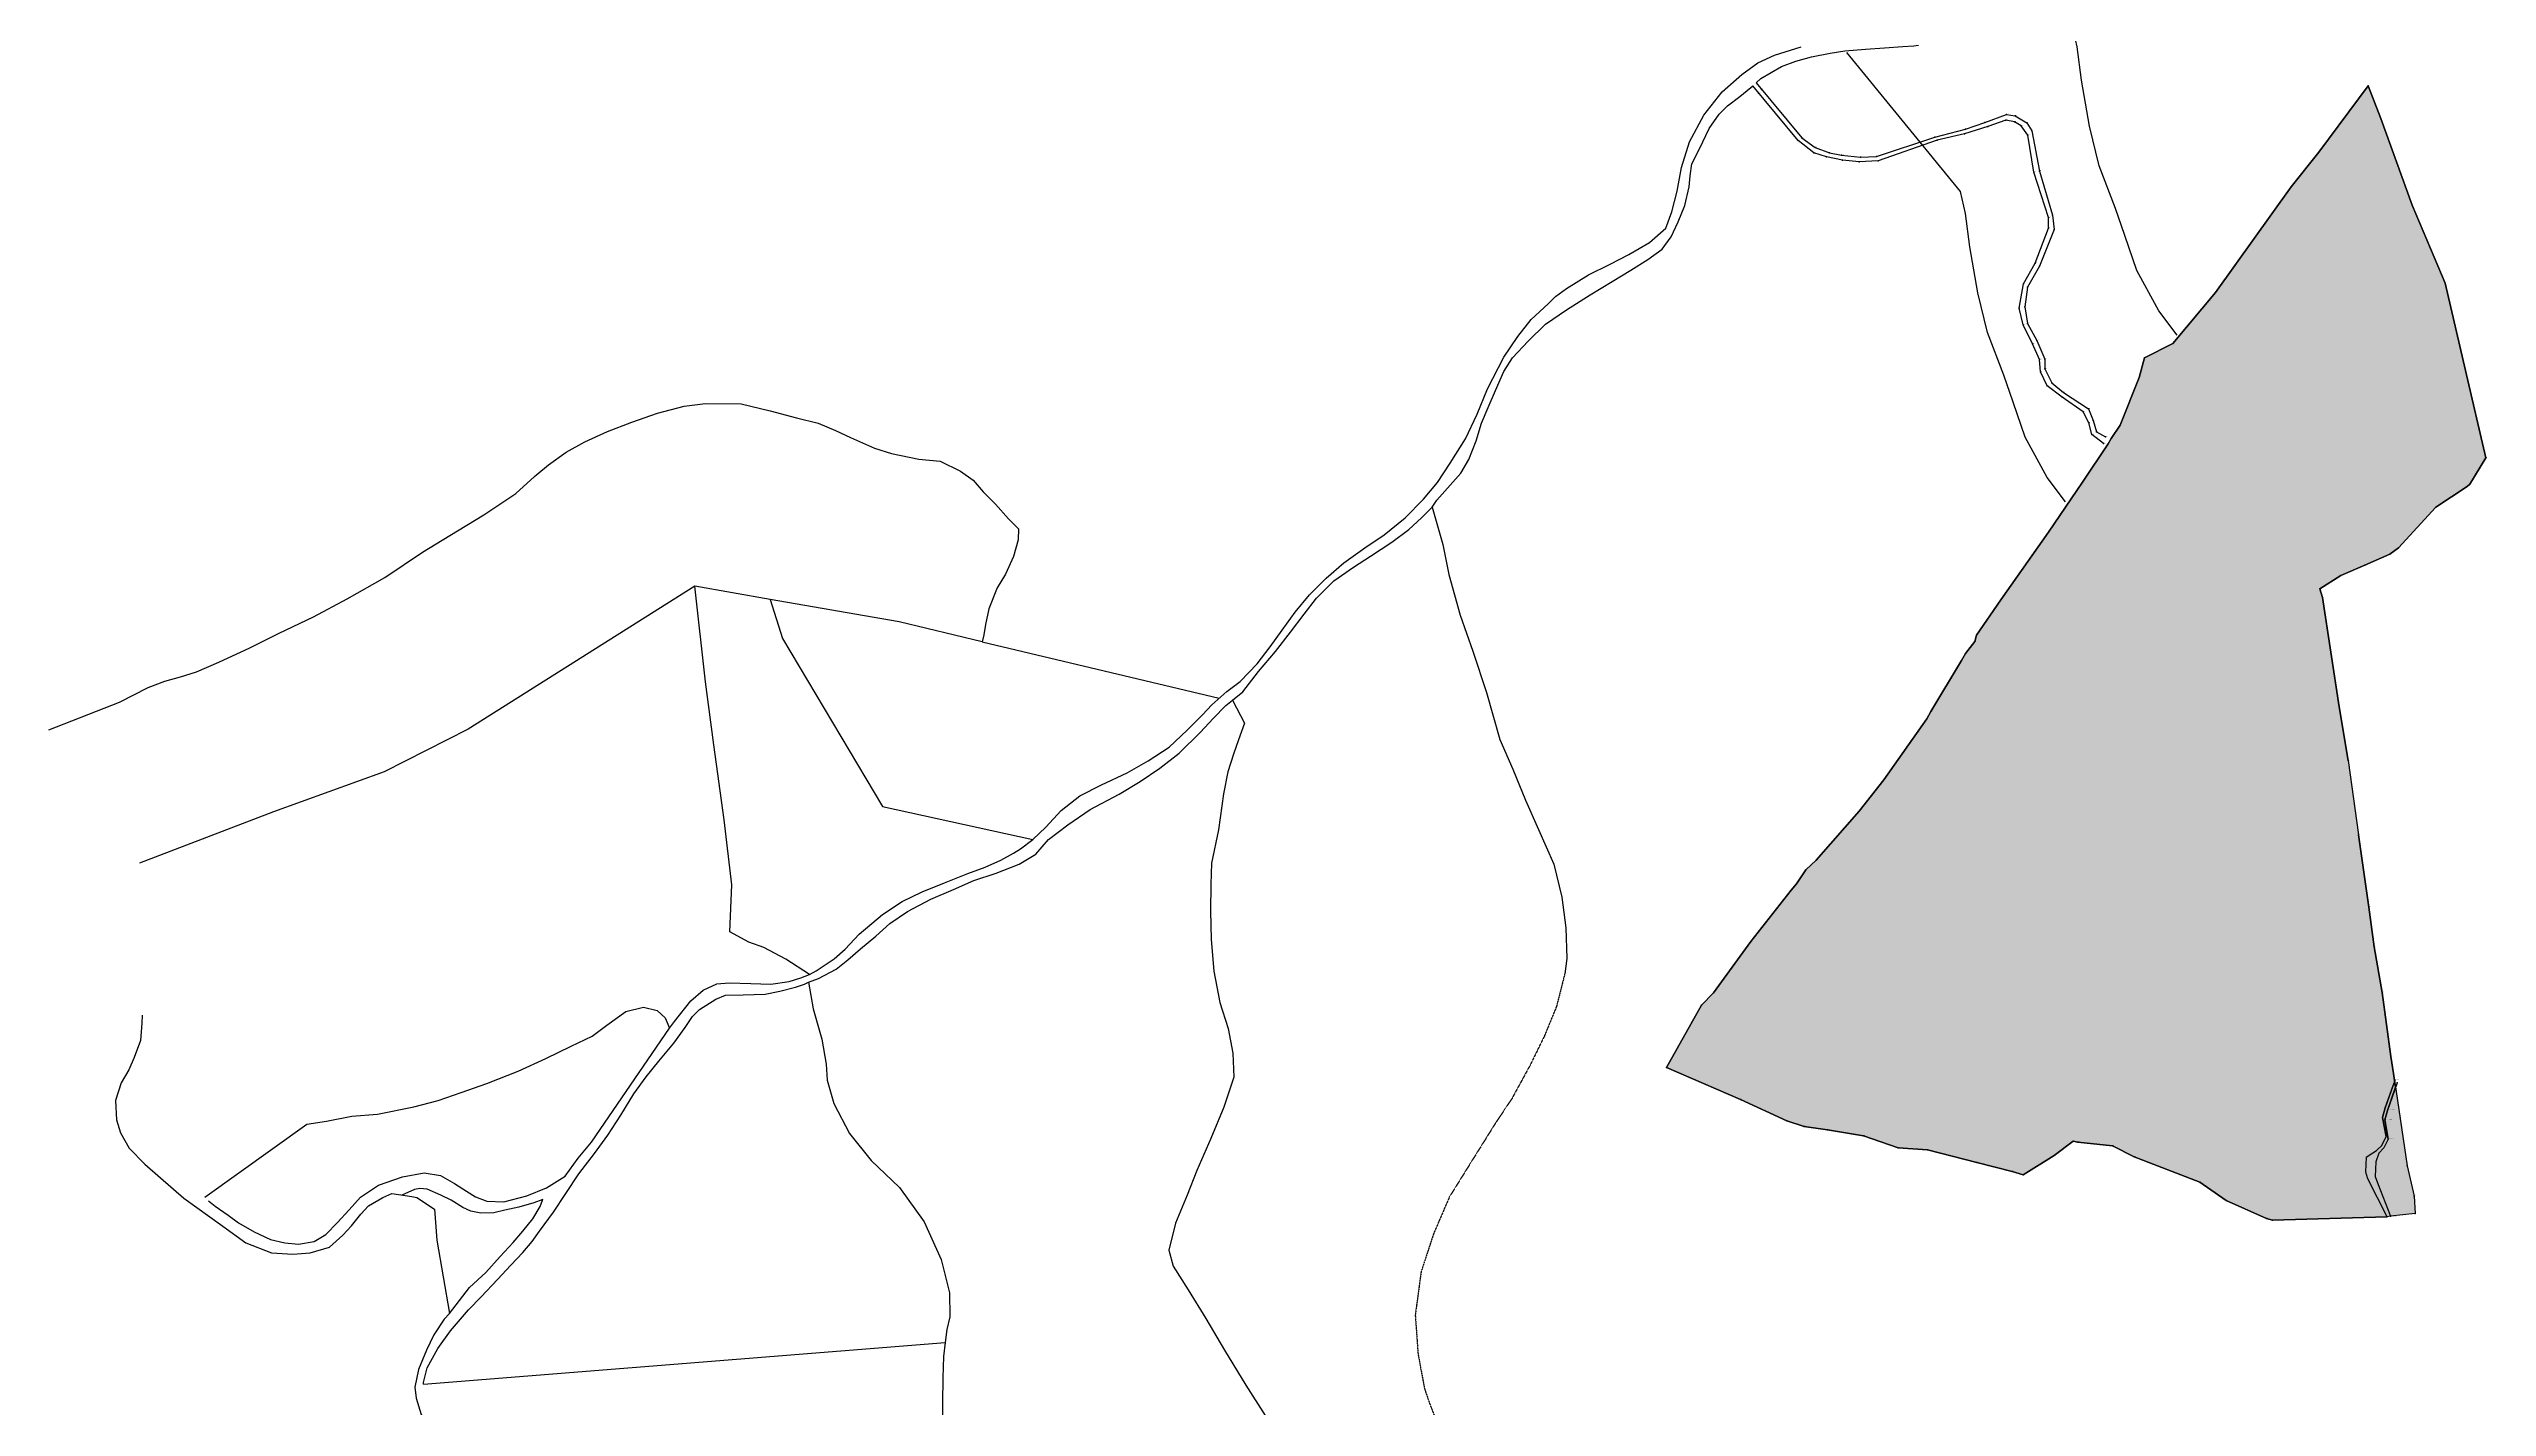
# Model space of a CAD drawing. Header units: millimetres. Extents: x -6666 to 12802, y -941 to 4807.
# Drawn here: x 7808 to 10041, y 974 to 2218 of the extents above; entities that cross this region are included whole.
import ezdxf

# ---------------------------------------------------------------- set-up
doc = ezdxf.new("R2010")
doc.units = ezdxf.units.MM
doc.linetypes.add('HIDDEN', pattern=[0.375, 0.25, -0.125])
for name, color, linetype in [('2', 1, 'Continuous'), ('3', 7, 'Continuous'), ('CVL_CUADCON_TIT', 1, 'Continuous')]:
    doc.layers.add(name, color=color, linetype=linetype)
doc.styles.get("Standard").update_dxf_attribs({"font": 'arial.ttf'})

msp = doc.modelspace()

# ---------------------------------------------------------------- hatches: boundary and pattern name
h = msp.add_hatch(color=256)
h.dxf.hatch_style = 1
h.paths.add_polyline_path([(9913.197, 1566.5385), (9905.0441, 1615.7748), (9889.7335, 1715.7738), (9887.3464, 1723.6856), (9906.5202, 1735.8315), (9928.4858, 1745.34), (9951.3658, 1755.5578), (9959.2484, 1761.3557), (9993.5266, 1798.4176), (10022.2264, 1817.4783), (10024.4812, 1819.584), (10039.2264, 1843.5696), (10001.9436, 2003.4781), (9971.8251, 2074.8292), (9943.2708, 2154.3154), (9931.6602, 2184.3717), (9886.2577, 2123.473), (9860.9613, 2091.6795), (9791.7228, 1994.8868), (9752.7109, 1948.3452), (9726.7635, 1935.0711), (9721.9575, 1917.2716), (9704.4548, 1873.5263), (9696.2843, 1861.2972), (9693.4237, 1856.5987), (9670.1476, 1821.4677), (9639.0464, 1775.5204), (9595.2187, 1713.4748), (9572.9233, 1681.3066), (9571.5549, 1675.3907), (9563.0449, 1664.6332), (9559.2694, 1658.0583), (9531.3862, 1611.4162), (9527.5155, 1604.8008), (9488.3129, 1548.8087), (9465.6151, 1520.0289), (9426.2037, 1475.1667), (9416.8112, 1466.4243), (9408.149, 1453.6643), (9403.3407, 1447.6932), (9366.3802, 1400.7084), (9332.2291, 1353.6503), (9321.298, 1342.3677), (9289.3007, 1285.29), (9356.9153, 1256.2456), (9399.343, 1236.569), (9415.2856, 1231.2979), (9436.542, 1228.4118), (9469.5489, 1222.7725), (9501.3748, 1212.0049), (9528.086, 1210.076), (9573.2026, 1198.3906), (9605.6341, 1190.3203), (9615.7324, 1187.1645), (9644.2425, 1204.7591), (9661.4294, 1217.9982), (9665.9198, 1217.0618), (9697.4209, 1213.5874), (9717.392, 1203.7306), (9777.3498, 1180.4888), (9801.5501, 1163.5714), (9838.6457, 1147.2921), (9844.041, 1145.5882), (9948.7855, 1148.7621), (9948.9006, 1148.7871), (9930.9206, 1183.9365), (9929.0058, 1189.9623), (9929.5874, 1203.4201), (9935.946, 1207.3374), (9939.3061, 1209.4074), (9943.9361, 1214.0874), (9947.9661, 1222.1574), (9944.7375, 1239.6514), (9947.2032, 1248.4781), (9954.7555, 1269.8184), (9955.8992, 1273.0502), (9954.8586, 1280.0704), (9952.3303, 1295.4207), (9944.4096, 1354.0457), (9937.1378, 1395.7765), (9932.2762, 1432.1565), (9922.7484, 1498.3348)])
h.paths.add_polyline_path([(9956.7162, 1267.5387), (9949.1639, 1246.1984), (9946.6982, 1237.3717), (9949.9268, 1219.8777), (9945.8968, 1211.8077), (9941.2668, 1207.1277), (9938.6856, 1198.9572), (9938.1138, 1185.7268), (9940.0286, 1179.701), (9940.4933, 1178.5246), (9945.1261, 1178.665), (9947.3655, 1179.15), (9970.6045, 1181.3598), (9967.3881, 1195.5465)], flags=17)
h.paths.add_polyline_path([(9973.7369, 1167.5437), (9970.6045, 1181.3598), (9947.3655, 1179.15), (9945.1261, 1178.665), (9940.4933, 1178.5246), (9951.9762, 1149.4531), (9974.653, 1151.6094)], flags=17)
h.paths.add_polyline_path([(9938.6856, 1198.9572), (9941.2668, 1207.1277), (9945.8968, 1211.8077), (9949.9268, 1219.8777), (9946.6982, 1237.3717), (9949.1639, 1246.1984), (9956.7162, 1267.5387), (9955.8992, 1273.0502), (9947.2032, 1248.4781), (9944.7375, 1239.6514), (9947.9661, 1222.1574), (9943.9361, 1214.0874), (9939.3061, 1209.4074), (9935.946, 1207.3374), (9929.5874, 1203.4201), (9929.0058, 1189.9623), (9930.9206, 1183.9365), (9933.7928, 1178.3216), (9940.4933, 1178.5246), (9940.0286, 1179.701), (9938.1138, 1185.7268)], flags=17)
h.paths.add_polyline_path([(9940.4933, 1178.5246), (9933.7928, 1178.3216), (9948.9006, 1148.7871), (9951.9762, 1149.4531)], flags=17)
h.paths.add_polyline_path([(9704.2946, 1873.4773), (9705.7805, 1873.4773), (9705.7805, 1874.4386), (9704.2946, 1874.4386)], flags=25)
h.paths.add_polyline_path([(9696.1241, 1861.2482), (9697.61, 1861.2482), (9697.61, 1862.2094), (9696.1241, 1862.2094)], flags=25)
h.paths.add_polyline_path([(9693.2635, 1856.5497), (9694.7493, 1856.5497), (9694.7493, 1857.511), (9693.2635, 1857.511)], flags=25)
h.paths.add_polyline_path([(9669.9874, 1821.4187), (9671.4732, 1821.4187), (9671.4732, 1822.38), (9669.9874, 1822.38)], flags=25)
h.paths.add_polyline_path([(9638.8884, 1775.4735), (9640.3699, 1775.4735), (9640.3699, 1776.422), (9638.8884, 1776.422)], flags=25)
h.paths.add_polyline_path([(9595.0585, 1713.4258), (9596.5443, 1713.4258), (9596.5443, 1714.387), (9595.0585, 1714.387)], flags=25)
h.paths.add_polyline_path([(9572.7652, 1681.2597), (9574.2468, 1681.2597), (9574.2468, 1682.2082), (9572.7652, 1682.2082)], flags=25)
h.paths.add_polyline_path([(9571.3952, 1675.3422), (9572.8801, 1675.3422), (9572.8801, 1676.3004), (9571.3952, 1676.3004)], flags=25)
h.paths.add_polyline_path([(9562.8847, 1664.5842), (9564.3705, 1664.5842), (9564.3705, 1665.5455), (9562.8847, 1665.5455)], flags=25)
h.paths.add_polyline_path([(9559.1092, 1658.0092), (9560.5951, 1658.0092), (9560.5951, 1658.9705), (9559.1092, 1658.9705)], flags=25)
h.paths.add_polyline_path([(9531.226, 1611.3672), (9532.7118, 1611.3672), (9532.7118, 1612.3284), (9531.226, 1612.3284)], flags=25)
h.paths.add_polyline_path([(9527.3553, 1604.7518), (9528.8411, 1604.7518), (9528.8411, 1605.7131), (9527.3553, 1605.7131)], flags=25)
h.paths.add_polyline_path([(9488.1527, 1548.7597), (9489.6385, 1548.7597), (9489.6385, 1549.721), (9488.1527, 1549.721)], flags=25)
h.paths.add_polyline_path([(9465.4549, 1519.9799), (9466.9407, 1519.9799), (9466.9407, 1520.9412), (9465.4549, 1520.9412)], flags=25)
h.paths.add_polyline_path([(9426.0435, 1475.1177), (9427.5293, 1475.1177), (9427.5293, 1476.079), (9426.0435, 1476.079)], flags=25)
h.paths.add_polyline_path([(9416.651, 1466.3752), (9418.1368, 1466.3752), (9418.1368, 1467.3365), (9416.651, 1467.3365)], flags=25)
h.paths.add_polyline_path([(9407.9887, 1453.6153), (9409.4746, 1453.6153), (9409.4746, 1454.5766), (9407.9887, 1454.5766)], flags=25)
h.paths.add_polyline_path([(9403.1805, 1447.6442), (9404.6664, 1447.6442), (9404.6664, 1448.6055), (9403.1805, 1448.6055)], flags=25)
h.paths.add_polyline_path([(9366.2199, 1400.6593), (9367.7058, 1400.6593), (9367.7058, 1401.6206), (9366.2199, 1401.6206)], flags=25)
h.paths.add_polyline_path([(9332.0689, 1353.6012), (9333.5547, 1353.6012), (9333.5547, 1354.5625), (9332.0689, 1354.5625)], flags=25)
h.paths.add_polyline_path([(9321.1378, 1342.3186), (9322.6237, 1342.3186), (9322.6237, 1343.2799), (9321.1378, 1343.2799)], flags=25)
h.paths.add_polyline_path([(9289.1404, 1285.241), (9290.6263, 1285.241), (9290.6263, 1286.2023), (9289.1404, 1286.2023)], flags=9)
h.paths.add_polyline_path([(9356.7551, 1256.1965), (9358.2409, 1256.1965), (9358.2409, 1257.1578), (9356.7551, 1257.1578)], flags=25)
h.paths.add_polyline_path([(9399.1828, 1236.5199), (9400.6687, 1236.5199), (9400.6687, 1237.4812), (9399.1828, 1237.4812)], flags=25)
h.paths.add_polyline_path([(9415.1275, 1231.251), (9416.6091, 1231.251), (9416.6091, 1232.1995), (9415.1275, 1232.1995)], flags=25)
h.paths.add_polyline_path([(9436.3817, 1228.3628), (9437.8676, 1228.3628), (9437.8676, 1229.3241), (9436.3817, 1229.3241)], flags=25)
h.paths.add_polyline_path([(9469.3909, 1222.7257), (9470.8723, 1222.7257), (9470.8723, 1223.6737), (9469.3909, 1223.6737)], flags=25)
h.paths.add_polyline_path([(9501.2151, 1211.9563), (9502.6999, 1211.9563), (9502.6999, 1212.9146), (9501.2151, 1212.9146)], flags=25)
h.paths.add_polyline_path([(9527.9258, 1210.0269), (9529.4116, 1210.0269), (9529.4116, 1210.9882), (9527.9258, 1210.9882)], flags=25)
h.paths.add_polyline_path([(9573.0424, 1198.3416), (9574.5282, 1198.3416), (9574.5282, 1199.3028), (9573.0424, 1199.3028)], flags=25)
h.paths.add_polyline_path([(9605.4739, 1190.2713), (9606.9598, 1190.2713), (9606.9598, 1191.2326), (9605.4739, 1191.2326)], flags=25)
h.paths.add_polyline_path([(9615.5721, 1187.1155), (9617.2906, 1187.1155), (9617.2906, 1188.0768), (9615.5721, 1188.0768)], flags=25)
h.paths.add_polyline_path([(9644.0823, 1204.7101), (9645.8008, 1204.7101), (9645.8008, 1205.6714), (9644.0823, 1205.6714)], flags=24)
h.paths.add_polyline_path([(9661.2697, 1217.9497), (9662.9871, 1217.9497), (9662.9871, 1218.9079), (9661.2697, 1218.9079)], flags=24)
h.paths.add_polyline_path([(9665.7596, 1217.0128), (9667.478, 1217.0128), (9667.478, 1217.9741), (9665.7596, 1217.9741)], flags=25)
h.paths.add_polyline_path([(9697.2612, 1213.5389), (9698.9786, 1213.5389), (9698.9786, 1214.4971), (9697.2612, 1214.4971)], flags=25)
h.paths.add_polyline_path([(9717.2323, 1203.6821), (9718.9498, 1203.6821), (9718.9498, 1204.6403), (9717.2323, 1204.6403)], flags=25)
h.paths.add_polyline_path([(9777.1895, 1180.4398), (9778.908, 1180.4398), (9778.908, 1181.4011), (9777.1895, 1181.4011)], flags=25)
h.paths.add_polyline_path([(9801.3899, 1163.5223), (9803.1084, 1163.5223), (9803.1084, 1164.4836), (9801.3899, 1164.4836)], flags=25)
h.paths.add_polyline_path([(9838.4855, 1147.2431), (9840.2039, 1147.2431), (9840.2039, 1148.2044), (9838.4855, 1148.2044)], flags=25)
h.paths.add_polyline_path([(9843.8808, 1145.5392), (9845.5992, 1145.5392), (9845.5992, 1146.5005), (9843.8808, 1146.5005)], flags=9)
h.paths.add_polyline_path([(9948.6233, 1148.7029), (9957.8018, 1148.7029), (9957.8018, 1149.6764), (9948.6233, 1149.6764)], flags=25)
h.paths.add_polyline_path([(9954.6984, 1280.0213), (9958.5526, 1280.0213), (9958.5526, 1280.9826), (9954.6984, 1280.9826)], flags=24)
h.paths.add_polyline_path([(9952.1701, 1295.3716), (9953.6559, 1295.3716), (9953.6559, 1296.3329), (9952.1701, 1296.3329)], flags=24)
h.paths.add_polyline_path([(9944.2494, 1353.9967), (9945.7352, 1353.9967), (9945.7352, 1354.958), (9944.2494, 1354.958)], flags=24)
h.paths.add_polyline_path([(9936.9776, 1395.7275), (9938.4634, 1395.7275), (9938.4634, 1396.6888), (9936.9776, 1396.6888)], flags=24)
h.paths.add_polyline_path([(9932.116, 1432.1075), (9933.6018, 1432.1075), (9933.6018, 1433.0687), (9932.116, 1433.0687)], flags=24)
h.paths.add_polyline_path([(9922.5882, 1498.2858), (9924.0741, 1498.2858), (9924.0741, 1499.2471), (9922.5882, 1499.2471)], flags=24)
h.paths.add_polyline_path([(9913.0367, 1566.4894), (9914.5226, 1566.4894), (9914.5226, 1567.4507), (9913.0367, 1567.4507)], flags=24)
h.paths.add_polyline_path([(9904.8839, 1615.7258), (9906.3697, 1615.7258), (9906.3697, 1616.6871), (9904.8839, 1616.6871)], flags=24)
h.paths.add_polyline_path([(9887.1862, 1723.6366), (9888.672, 1723.6366), (9888.672, 1724.5979), (9887.1862, 1724.5979)], flags=24)
h.paths.add_polyline_path([(9906.36, 1735.7825), (9907.8459, 1735.7825), (9907.8459, 1736.7438), (9906.36, 1736.7438)], flags=24)
h.paths.add_polyline_path([(9928.3256, 1745.291), (9929.8114, 1745.291), (9929.8114, 1746.2522), (9928.3256, 1746.2522)], flags=24)
h.paths.add_polyline_path([(9951.2056, 1755.5088), (9952.6915, 1755.5088), (9952.6915, 1756.4701), (9951.2056, 1756.4701)], flags=24)
h.paths.add_polyline_path([(9959.0881, 1761.3067), (9960.574, 1761.3067), (9960.574, 1762.268), (9959.0881, 1762.268)], flags=24)
h.paths.add_polyline_path([(9993.3664, 1798.3686), (9994.8522, 1798.3686), (9994.8522, 1799.3298), (9993.3664, 1799.3298)], flags=24)
h.paths.add_polyline_path([(10022.0662, 1817.4293), (10023.5521, 1817.4293), (10023.5521, 1818.3906), (10022.0662, 1818.3906)], flags=24)
h.paths.add_polyline_path([(10024.321, 1819.535), (10025.8068, 1819.535), (10025.8068, 1820.4963), (10024.321, 1820.4963)], flags=24)
h.paths.add_polyline_path([(10039.0662, 1843.5206), (10040.5521, 1843.5206), (10040.5521, 1844.4819), (10039.0662, 1844.4819)], flags=9)
h.paths.add_polyline_path([(9886.0975, 2123.4239), (9887.1948, 2123.4239), (9887.1948, 2124.3852), (9886.0975, 2124.3852)], flags=25)
h.paths.add_polyline_path([(9860.8033, 2091.6327), (9861.8963, 2091.6327), (9861.8963, 2092.5806), (9860.8033, 2092.5806)], flags=25)
h.paths.add_polyline_path([(9791.5631, 1994.8383), (9792.6594, 1994.8383), (9792.6594, 1995.7965), (9791.5631, 1995.7965)], flags=25)
h.paths.add_polyline_path([(9752.5507, 1948.2962), (9753.6481, 1948.2962), (9753.6481, 1949.2575), (9752.5507, 1949.2575)], flags=25)
h.paths.add_polyline_path([(9726.6032, 1935.022), (9727.7006, 1935.022), (9727.7006, 1935.9833), (9726.6032, 1935.9833)], flags=25)
h.paths.add_polyline_path([(9721.7973, 1917.2226), (9722.8947, 1917.2226), (9722.8947, 1918.1838), (9721.7973, 1918.1838)], flags=25)
h.paths.add_polyline_path([(9967.2279, 1195.4974), (9968.7137, 1195.4974), (9968.7137, 1196.4587), (9967.2279, 1196.4587)], flags=24)
h.paths.add_polyline_path([(9949.7646, 1219.8185), (9956.4963, 1219.8185), (9956.4963, 1220.792), (9949.7646, 1220.792)], flags=24)
h.paths.add_polyline_path([(9946.536, 1237.3125), (9953.2677, 1237.3125), (9953.2677, 1238.286), (9946.536, 1238.286)], flags=24)
h.paths.add_polyline_path([(9949.0016, 1246.1392), (9955.7334, 1246.1392), (9955.7334, 1247.1127), (9949.0016, 1247.1127)], flags=24)
h.paths.add_polyline_path([(9951.816, 1149.404), (9953.5345, 1149.404), (9953.5345, 1150.3653), (9951.816, 1150.3653)], flags=25)
h.paths.add_polyline_path([(9974.4928, 1151.5604), (9976.2113, 1151.5604), (9976.2113, 1152.5217), (9974.4928, 1152.5217)], flags=25)
h.paths.add_polyline_path([(9973.5766, 1167.4946), (9975.0625, 1167.4946), (9975.0625, 1168.4559), (9973.5766, 1168.4559)], flags=25)

# ---------------------------------------------------------------- linework, layer by layer
at = {"layer": '2', "color": 1, "linetype": 'Continuous'}
for p, q in [((8468.761, 1713.9813), (8399.997, 1726.2013)), ((8662.841, 1675.1253), (8879.95, 1623.6333)), ((8151.344, 995.5783), (8629.006, 1033.6333))]:
    msp.add_line(p, q, dxfattribs=at)
for points in [[(9756.6841, 1955.993), (9739.8211, 1978.242), (9719.7631, 2015.263), (9708.8131, 2047.128), (9700.3531, 2071.856), (9685.3921, 2111.126), (9676.5061, 2147.299), (9669.1861, 2189.307), (9665.0871, 2219.849), (9660.6601, 2240.224), (9643.1731, 2281.547)], [(8886.853, 1629.6833), (8899.114, 1638.7433), (8914.476, 1655.1533), (8926.528, 1670.5713), (8937.562, 1685.7423), (8949.367, 1702.1793), (8962.441, 1718.3523), (8977.794, 1733.4903), (8993.901, 1747.6063), (9013.054, 1761.1903), (9030.926, 1773.2583), (9050.091, 1788.6213), (9066.983, 1805.7823), (9079.797, 1821.1943), (9091.357, 1838.9043), (9105.237, 1861.1733), (9116.068, 1883.4653), (9125.383, 1906.7863), (9140.328, 1935.9123), (9153.166, 1954.6293), (9165.474, 1970.2993), (9180.821, 1984.6753), (9187.73, 1991.4873), (9197.691, 1998.7853), (9217.851, 2011.0893), (9237.74, 2021.1083), (9254.826, 2029.8773), (9273.706, 2040.9203), (9288.534, 2053.7743), (9294.233, 2068.9863), (9298.942, 2087.7663), (9302.91, 2109.6023), (9310.446, 2132.9363), (9323.326, 2157.5013), (9340.247, 2178.7293), (9358.146, 2194.6113), (9372.958, 2205.1773), (9388.254, 2212.4343), (9412.443, 2219.8773)], [(9654.5493, 1803.3678), (9637.6863, 1825.6168), (9617.6283, 1862.6378), (9606.6783, 1894.5028), (9598.2183, 1919.2308), (9583.2573, 1958.5008), (9574.3713, 1994.6738), (9567.0513, 2036.6818), (9562.9523, 2067.2238), (9558.5253, 2087.5988), (9454.3017, 2214.7659)], [(9079.172, 1804.9263), (9100.946, 1829.6783), (9108.403, 1842.0793), (9115.131, 1859.0633), (9120.075, 1875.2983), (9126.022, 1889.7463), (9132.739, 1905.2043), (9140.487, 1922.6893), (9148.454, 1935.3413), (9162.537, 1950.4893), (9178.4, 1965.8783), (9197.804, 1979.2063), (9219.498, 1992.7703), (9239.657, 2005.0753), (9256.5, 2015.3713), (9272.322, 2025.1673), (9285.348, 2034.7293), (9293.56, 2046.1083), (9300.011, 2059.7893), (9305.962, 2074.7453), (9309.895, 2091.7503), (9310.984, 2101.9123), (9312.587, 2112.8333)], [(7808.476, 1594.6853), (7873.317, 1619.8713), (7885.813, 1626.3863), (7899.583, 1633.4003), (7914.615, 1639.1333), (7929.125, 1643.0913), (7943.639, 1647.5573), (7964.283, 1656.5533), (7992.579, 1669.8133), (8019.352, 1683.0843), (8050.71, 1698.1003), (8081.571, 1714.6463), (8116.01, 1734.2163), (8150.476, 1757.3453), (8175.738, 1772.6623), (8206.616, 1791.4953), (8235.974, 1811.1043), (8253.107, 1826.4833), (8255.155, 1828.5013), (8265.889, 1837.3183), (8282.232, 1848.8903), (8299.069, 1858.4233), (8319.969, 1867.6713), (8342.134, 1876.1473), (8365.823, 1884.6113), (8390.005, 1891.0373), (8409.585, 1893.4313), (8442.356, 1892.9263), (8468.734, 1886.6233), (8492.824, 1880.3373), (8512.606, 1875.3553), (8528.563, 1868.6233), (8542.49, 1862.1603), (8564.271, 1852.5863), (8579.987, 1847.6363), (8604.848, 1842.3613), (8624.399, 1840.6863), (8643.133, 1831.3903), (8654.76, 1823.1653), (8663.829, 1812.4173), (8674.927, 1801.1453), (8687.026, 1787.8313), (8695.602, 1779.1213), (8696.106, 1778.6083)], [(8892.132, 1621.7613), (8901.333, 1629.3193), (8915.949, 1648.0223), (8931.324, 1666.2123), (8945.172, 1684.1583), (8957.486, 1700.5913), (8969.024, 1715.2503), (8984.889, 1730.8933), (9002.764, 1743.4703), (9018.334, 1753.5223), (9037.99, 1766.3393), (9053.571, 1777.9163), (9065.082, 1788.7613), (9074.805, 1798.3493), (9079.172, 1804.9263)], [(9074.805, 1798.3493), (9084.468, 1764.2043), (9090.114, 1736.7013), (9100.517, 1699.5003), (9111.967, 1666.6143), (9124.399, 1628.8883), (9136.792, 1585.8243), (9148.536, 1558.5293), (9160.274, 1530.2173), (9172.022, 1503.4303), (9186.274, 1471.5393), (9193.425, 1441.4823), (9197.287, 1413.2293), (9198.102, 1385.2553), (9196.223, 1371.2853)], [(8696.106, 1778.6083), (8695.779, 1768.4413), (8691.604, 1753.2173), (8684.376, 1737.2543), (8676.663, 1724.6003), (8668.902, 1705.3353), (8666.005, 1691.1193), (8664.411, 1681.4693), (8662.841, 1675.1253)], [(8399.997, 1726.2013), (8192.244, 1595.0633), (8115.491, 1556.2383), (8014.108, 1519.3813), (7891.566, 1472.5153)], [(8504.906, 1370.4563), (8483.158, 1384.6063), (8463.163, 1395.1833), (8449.225, 1400.1203), (8431.764, 1409.6613), (8433.851, 1452.6153), (8426.658, 1512.1663), (8417.244, 1580.8883), (8409.53, 1638.6643), (8399.997, 1726.2013)], [(8468.761, 1713.9813), (8480.191, 1678.2983), (8571.562, 1524.2833), (8709.303, 1494.2463)], [(8662.841, 1675.1253), (8586.754, 1693.5033), (8468.761, 1713.9813)], [(8709.303, 1494.2463), (8721.072, 1505.5983), (8735.155, 1520.7463), (8752.273, 1534.0923), (8772.162, 1544.1103), (8795.615, 1555.1193), (8814.75, 1566.1603), (8834.149, 1578.7253), (8850.522, 1594.3643), (8864.595, 1608.2413), (8873.047, 1617.5843), (8886.853, 1629.6833)], [(8503.84, 1363.5993), (8513.01, 1366.8343), (8529.333, 1375.6093), (8539.81, 1383.9203), (8551.569, 1394.0003), (8565.626, 1405.5893), (8578.413, 1417.1873), (8594.499, 1428.2523), (8615.922, 1439.5303), (8636.566, 1448.5263), (8655.17, 1456.5203), (8675.797, 1463.2283), (8696.69, 1471.4593), (8712.001, 1480.7503), (8723.53, 1494.1383), (8741.157, 1507.4793), (8761.837, 1521.5603), (8788.361, 1535.5963), (8807.501, 1547.4003), (8825.626, 1559.4663), (8843.257, 1573.3163), (8862.704, 1592.4923), (8874.227, 1605.1173), (8885.998, 1616.7233), (8892.132, 1621.7613)], [(8892.132, 1621.7613), (8902.906, 1600.8303), (8897.459, 1585.3613), (8892.791, 1572.1763), (8887.595, 1556.1973), (8883.638, 1535.8863), (8879.337, 1503.1203), (8872.764, 1472.4053), (8872.115, 1452.8323), (8871.943, 1428.9333), (8872.517, 1402.7403), (8874.848, 1373.7363), (8880.485, 1344.9623), (8888.188, 1321.0033), (8892.346, 1298.5963), (8893.205, 1276.7243), (8884.114, 1249.0793), (8872.22, 1220.4383), (8859.306, 1191.0433), (8850.505, 1168.4813), (8839.904, 1142.8823), (8833.883, 1118.2643), (8837.842, 1103.4873), (8851.405, 1081.7723), (8867.478, 1055.7153), (8884.799, 1026.5973), (8904.132, 994.6673), (8921.97, 966.8173)], [(8504.906, 1370.4563), (8511.029, 1373.9693), (8527.369, 1385.0323), (8537.595, 1393.8533), (8550.396, 1407.4853), (8571.612, 1425.3753), (8589.738, 1437.4423), (8607.84, 1446.2033), (8628.478, 1454.4363), (8649.627, 1462.9193), (8665.676, 1468.8993), (8679.948, 1475.1473), (8691.682, 1481.6683), (8698.063, 1485.6873), (8709.303, 1494.2463)], [(8376.758, 1321.3443), (8381.377, 1327.6663), (8396.249, 1346.6223), (8407.497, 1356.1983), (8419.987, 1361.9503), (8431.427, 1362.8803), (8451.241, 1362.4753), (8469.275, 1361.8293), (8486.061, 1364.2433), (8496.754, 1367.4673), (8504.906, 1370.4563)], [(8404.066, 1338.4263), (8419.124, 1347.9733), (8428.044, 1351.7193), (8444.051, 1351.8513), (8464.126, 1352.4603), (8477.613, 1355.4093), (8491.867, 1359.1143), (8500.271, 1361.8463), (8503.84, 1363.5993)], [(8503.84, 1363.5993), (8508.238, 1339.1573), (8516.168, 1311.3823), (8520.068, 1288.4693), (8520.978, 1273.7153), (8527.177, 1252.5643), (8541.461, 1224.9953), (8561.353, 1200.1803), (8587.091, 1175.5753), (8609.73, 1144.1293), (8625.234, 1109.6863), (8632.89, 1079.1163), (8633.239, 1056.9933), (8630.616, 1045.5713), (8629.006, 1033.6333)], [(7951.355, 1166.5673), (8044.826, 1233.6143), (8062.629, 1236.2753), (8085.783, 1240.9303), (8109.424, 1242.7833), (8142.754, 1249.3943), (8164.901, 1255.3283), (8186.04, 1262.5403), (8209.473, 1270.7523), (8238.009, 1281.9763), (8263.5, 1293.7313), (8286.701, 1304.9963), (8305.823, 1314.2583), (8319.359, 1324.0713), (8336.726, 1336.6513), (8353.014, 1340.5953), (8365.443, 1337.7033), (8372.763, 1331.0373), (8376.758, 1321.3443)], [(7893.867, 1333.4183), (7893.814, 1326.0453), (7892.43, 1310.2923), (7886.728, 1294.5713), (7881.818, 1283.1673), (7874.873, 1271.2703), (7869.423, 1255.2933), (7870.565, 1237.4863), (7874.037, 1225.7643), (7882.066, 1211.7183), (7896.441, 1196.8623), (7910.832, 1184.2933), (7932.041, 1165.8253), (7967.679, 1140.1273), (7988.911, 1124.9643), (8012.474, 1115.8853), (8031.773, 1114.4673), (8047.789, 1115.8703), (8065.357, 1121.0753), (8077.63, 1131.9153), (8085.568, 1140.4993), (8094.028, 1151.1133), (8101.197, 1158.6873), (8114.21, 1166.4693), (8122.365, 1169.9673)], [(7954.635, 1163.3643), (7960.697, 1158.4873), (7972.579, 1150.2603), (7982.184, 1143.3223), (7996.606, 1135.0763), (8011.546, 1128.0973), (8024.48, 1124.9473), (8037.174, 1123.5793), (8051.419, 1126.0133), (8062.137, 1132.5423), (8072.885, 1143.3933), (8083.388, 1155.2633), (8093.886, 1166.6243), (8110.226, 1177.6873), (8132.131, 1185.4023), (8151.974, 1189.0653), (8166.947, 1186.6623), (8179.85, 1179.1903), (8190.725, 1172.2423), (8199.072, 1167.0933), (8209.461, 1163.2003), (8224.953, 1162.3193), (8246.081, 1168.0063), (8264.172, 1175.2423), (8281.272, 1186.0443), (8293.077, 1202.4813), (8305.124, 1217.1363), (8376.758, 1321.3443)], [(8151.344, 995.5783), (8151.355, 997.1043), (8154.754, 1010.5543), (8164.536, 1028.2773), (8176.34, 1044.4603), (8192.736, 1063.4043), (8204.257, 1075.5213), (8219.107, 1091.4263), (8231.395, 1104.2993), (8242.405, 1116.1653), (8250.862, 1126.2713), (8257.535, 1135.6283), (8270.618, 1153.0723), (8281.664, 1170.0233), (8293.735, 1187.9833), (8308.097, 1206.6893), (8320.158, 1223.3783), (8331.978, 1241.8493), (8344.06, 1261.3343), (8355.349, 1276.7583), (8366.886, 1291.1633), (8380.726, 1307.8383), (8390.99, 1321.9993), (8397.669, 1332.1183), (8404.066, 1338.4263)], [(8122.365, 1169.9673), (8140.893, 1167.2833), (8145.46, 1166.4853), (8161.643, 1155.6833), (8163.726, 1127.4443), (8175.183, 1060.2333)], [(8175.183, 1060.2333), (8193.647, 1083.9923), (8208.482, 1097.8633), (8221.799, 1112.5093), (8233.577, 1125.1323), (8242.29, 1135.4903), (8251.518, 1146.8613), (8258.206, 1158.2523), (8260.534, 1164.0823), (8260.792, 1164.5883), (8252.386, 1161.6013), (8238.892, 1157.6363), (8225.914, 1154.6843), (8215.733, 1152.2193), (8204.045, 1152.0543), (8194.912, 1153.9043), (8187.569, 1157.2653), (8176.946, 1163.9573), (8167.325, 1168.6073), (8154.915, 1174.0413), (8148.059, 1174.6023), (8143.227, 1173.8763), (8131.629, 1168.6253)], [(8175.183, 1060.2333), (8170.318, 1054.9303), (8161.069, 1040.7623), (8154.107, 1026.5773), (8146.866, 1008.8343), (8143.448, 992.8423), (8144.645, 982.6623), (8149.364, 967.6253), (8160.432, 952.2853), (8169.22, 937.7253), (8178.011, 923.6743), (8186.334, 915.2203), (8191.878, 908.8213)], [(8629.006, 1033.6333), (8627.388, 1020.6793), (8626.741, 1001.3603), (8626.159, 955.8523), (8623.043, 911.1263), (8624.55, 873.4843), (8629.044, 827.1753), (8630.999, 781.1393), (8632.077, 754.4343), (8638.067, 739.3873), (8650.626, 719.4593), (8667.198, 692.1273), (8677.201, 669.9303), (8683.581, 638.6073), (8683.941, 618.0103), (8684.798, 595.8833), (8684.693, 581.3913)]]:
    msp.add_lwpolyline(points, dxfattribs=at)
at = {"layer": '3', "color": 1, "linetype": 'HIDDEN'}
msp.add_lwpolyline([(9196.223, 1371.2853), (9188.64, 1341.3403), (9177.52, 1314.2193), (9164.369, 1287.3683), (9147.634, 1256.7313), (9132.738, 1234.4693), (9110.12, 1198.2833), (9090.585, 1166.9043), (9076.115, 1133.1983), (9064.686, 1098.4513), (9059.319, 1058.8283), (9061.858, 1023.2123), (9067.728, 991.6403), (9072.705, 977.1093), (9083.433, 949.8213)], dxfattribs=at)
at = {"layer": 'CVL_CUADCON_TIT', "color": 0}
for p, q in [((9931.6602, 2184.3717), (9886.2577, 2123.473)), ((9943.2708, 2154.3154), (9931.6602, 2184.3717)), ((9971.8251, 2074.8292), (9943.2708, 2154.3154)), ((9886.2577, 2123.473), (9860.9613, 2091.6795)), ((9860.9613, 2091.6795), (9791.7228, 1994.8868)), ((10001.9436, 2003.4781), (9971.8251, 2074.8292)), ((9791.7228, 1994.8868), (9752.7109, 1948.3452)), ((10039.2264, 1843.5696), (10001.9436, 2003.4781)), ((9752.7109, 1948.3452), (9726.7635, 1935.0711)), ((9726.7635, 1935.0711), (9721.9575, 1917.2716)), ((9721.9575, 1917.2716), (9704.4548, 1873.5263)), ((9693.4237, 1856.5987), (9670.1476, 1821.4677)), ((9696.2843, 1861.2972), (9693.4237, 1856.5987)), ((9704.4548, 1873.5263), (9696.2843, 1861.2972)), ((10024.4812, 1819.584), (10039.2264, 1843.5696)), ((9670.1476, 1821.4677), (9639.0464, 1775.5204)), ((9993.5266, 1798.4176), (10022.2264, 1817.4783)), ((10022.2264, 1817.4783), (10024.4812, 1819.584)), ((9959.2484, 1761.3557), (9993.5266, 1798.4176)), ((9639.0464, 1775.5204), (9595.2187, 1713.4748)), ((9906.5202, 1735.8315), (9928.4858, 1745.34)), ((9928.4858, 1745.34), (9951.3658, 1755.5578)), ((9951.3658, 1755.5578), (9959.2484, 1761.3557)), ((9887.3464, 1723.6856), (9906.5202, 1735.8315)), ((9889.7335, 1715.7738), (9887.3464, 1723.6856)), ((9595.2187, 1713.4748), (9572.9233, 1681.3066)), ((9905.0441, 1615.7748), (9889.7335, 1715.7738)), ((9571.5549, 1675.3907), (9563.0449, 1664.6332)), ((9572.9233, 1681.3066), (9571.5549, 1675.3907)), ((9559.2694, 1658.0583), (9531.3862, 1611.4162)), ((9563.0449, 1664.6332), (9559.2694, 1658.0583)), ((9531.3862, 1611.4162), (9527.5155, 1604.8008)), ((9913.197, 1566.5385), (9905.0441, 1615.7748)), ((9527.5155, 1604.8008), (9488.3129, 1548.8087)), ((9488.3129, 1548.8087), (9465.6151, 1520.0289)), ((9465.6151, 1520.0289), (9426.2037, 1475.1667)), ((9932.2762, 1432.1565), (9922.7484, 1498.3348)), ((9426.2037, 1475.1667), (9416.8112, 1466.4243)), ((9408.149, 1453.6643), (9403.3407, 1447.6932)), ((9416.8112, 1466.4243), (9408.149, 1453.6643)), ((9403.3407, 1447.6932), (9366.3802, 1400.7084)), ((9937.1378, 1395.7765), (9932.2762, 1432.1565)), ((9366.3802, 1400.7084), (9332.2291, 1353.6503)), ((9944.4096, 1354.0457), (9937.1378, 1395.7765)), ((9321.298, 1342.3677), (9289.3007, 1285.29)), ((9332.2291, 1353.6503), (9321.298, 1342.3677)), ((9952.3303, 1295.4207), (9944.4096, 1354.0457)), ((9954.8586, 1280.0704), (9952.3303, 1295.4207)), ((9289.3007, 1285.29), (9356.9153, 1256.2456)), ((9956.7162, 1267.5387), (9954.8586, 1280.0704)), ((9356.9153, 1256.2456), (9399.343, 1236.569)), ((9947.2032, 1248.4781, 152.4893), (9954.7555, 1269.8184, 152.4893)), ((9949.1639, 1246.1984), (9956.7162, 1267.5387)), ((9399.343, 1236.569), (9415.2856, 1231.2979)), ((9415.2856, 1231.2979), (9436.542, 1228.4118)), ((9436.542, 1228.4118), (9469.5489, 1222.7725)), ((9944.7375, 1239.6514, 152.4893), (9947.2032, 1248.4781, 152.4893)), ((9947.9661, 1222.1574, 152.4893), (9944.7375, 1239.6514, 152.4893)), ((9946.6982, 1237.3717), (9949.1639, 1246.1984)), ((9949.9268, 1219.8777), (9946.6982, 1237.3717)), ((9469.5489, 1222.7725), (9501.3748, 1212.0049)), ((9501.3748, 1212.0049), (9528.086, 1210.076)), ((9528.086, 1210.076), (9573.2026, 1198.3906)), ((9644.2425, 1204.7591), (9661.4294, 1217.9982)), ((9661.4294, 1217.9982), (9665.9198, 1217.0618)), ((9665.9198, 1217.0618), (9697.4209, 1213.5874)), ((9697.4209, 1213.5874), (9717.392, 1203.7306)), ((9573.2026, 1198.3906), (9605.6341, 1190.3203)), ((9605.6341, 1190.3203), (9615.7324, 1187.1645)), ((9615.7324, 1187.1645), (9644.2425, 1204.7591)), ((9717.392, 1203.7306), (9777.3498, 1180.4888)), ((9777.3498, 1180.4888), (9801.5501, 1163.5714)), ((9801.5501, 1163.5714), (9838.6457, 1147.2921)), ((9838.6457, 1147.2921), (9844.041, 1145.5882)), ((9844.041, 1145.5882), (9948.7855, 1148.7621))]:
    msp.add_line(p, q, dxfattribs=at)
at = {"layer": 'CVL_CUADCON_TIT', "color": 1}
for points in [[(9371.3098, 2186.9962), (9375.65, 2190.9183), (9394.53, 2201.9613), (9407.775, 2206.6913), (9422.033, 2210.9053), (9439.079, 2214.0803), (9452.56, 2216.2663), (9471.372, 2217.9023), (9488.911, 2219.0403), (9505.687, 2220.1833), (9515.601, 2220.8703), (9519.925, 2221.6003)], [(9312.587, 2112.8333), (9319.546, 2126.5103), (9328.319, 2145.2583), (9337.56, 2158.4093), (9344.982, 2165.9803), (9356.477, 2174.5373)], [(9356.477, 2174.5373), (9366.443, 2182.5983), (9368.1912, 2184.1781)]]:
    msp.add_lwpolyline(points, dxfattribs=at)
for points, elevation in [([(9631.6055, 1922.2396), (9630.8237, 1933.6031), (9624.3661, 1947.915), (9615.7269, 1965.3165), (9612.1597, 1980.8074), (9616.1589, 2002.8201), (9626.6708, 2021.765), (9638.9981, 2053.8565), (9639.0961, 2063.6119), (9625.5444, 2105.1519), (9619.9844, 2139.0679), (9613.8424, 2147.6098), (9607.7612, 2151.2639), (9599.989, 2152.8458), (9583.3246, 2147.0962), (9562.0028, 2140.431), (9537.1762, 2134.5145), (9483.0842, 2115.6372), (9465.5175, 2114.7131), (9450.4381, 2116.2983), (9435.7723, 2119.1993), (9424.0399, 2122.904), (9409.9338, 2134.1646), (9368.2452, 2184.2269)], 204.3488), ([(9371.3098, 2186.9962), (9413.1753, 2136.537), (9425.4233, 2127.7114), (9438.5189, 2122.7499), (9449.5544, 2120.7809), (9466.9452, 2118.8296), (9481.5647, 2119.5355), (9534.787, 2137.1944), (9562.8909, 2144.5754), (9580.6895, 2150.5851), (9600.6145, 2158.0738), (9608.4762, 2156.782), (9619.0251, 2150.4595), (9623.6966, 2142.9172), (9630.6197, 2106.0442), (9642.6996, 2065.8958), (9644.2604, 2052.5542), (9630.6223, 2019.2172), (9619.8038, 2000.0116), (9617.3944, 1981.7387), (9619.8755, 1966.777), (9628.2869, 1951.1999), (9635.5338, 1934.0364), (9635.6982, 1925.0656), (9642.0171, 1912.4017), (9652.6244, 1903.5136), (9675.5115, 1888.5479), (9679.8931, 1877.8625), (9682.7428, 1867.4741), (9691.2693, 1862.9193)], 223.0911), ([(9689.3771, 1856.777), (9678.4899, 1864.9127), (9675.8236, 1875.6231), (9670.7785, 1885.7957), (9651.57, 1899.2565), (9637.6731, 1909.4875), (9631.6055, 1922.2396)], 204.3488)]:
    msp.add_lwpolyline(points, dxfattribs=dict(at, elevation=elevation))
at = {"layer": 'CVL_CUADCON_TIT', "color": 0}
for points in [[(9721.9575, 1917.2716), (9726.7635, 1935.0711), (9752.7109, 1948.3452), (9791.7228, 1994.8868), (9860.9613, 2091.6795), (9886.2577, 2123.473), (9931.6602, 2184.3717), (9943.2708, 2154.3154), (9971.8251, 2074.8292), (10001.9436, 2003.4781), (10039.2264, 1843.5696), (10024.4812, 1819.584), (10022.2264, 1817.4783), (9993.5266, 1798.4176), (9959.2484, 1761.3557), (9951.3658, 1755.5578), (9928.4858, 1745.34), (9906.5202, 1735.8315), (9887.3464, 1723.6856), (9889.7335, 1715.7738), (9905.0441, 1615.7748), (9913.197, 1566.5385), (9922.7484, 1498.3348), (9932.2762, 1432.1565), (9937.1378, 1395.7765), (9944.4096, 1354.0457), (9952.3303, 1295.4207)], [(9967.3881, 1195.5465), (9973.7369, 1167.5437), (9974.653, 1151.6094), (9951.9762, 1149.4531), (9948.7855, 1148.7621), (9844.041, 1145.5882), (9838.6457, 1147.2921), (9801.5501, 1163.5714), (9777.3498, 1180.4888), (9717.392, 1203.7306), (9697.4209, 1213.5874), (9665.9198, 1217.0618), (9661.4294, 1217.9982), (9644.2425, 1204.7591), (9615.7324, 1187.1645), (9605.6341, 1190.3203), (9573.2026, 1198.3906), (9528.086, 1210.076), (9501.3748, 1212.0049), (9469.5489, 1222.7725), (9436.542, 1228.4118), (9415.2856, 1231.2979), (9399.343, 1236.569), (9356.9153, 1256.2456), (9289.3007, 1285.29), (9321.298, 1342.3677), (9332.2291, 1353.6503), (9366.3802, 1400.7084), (9403.3407, 1447.6932), (9408.149, 1453.6643), (9416.8112, 1466.4243), (9426.2037, 1475.1667), (9465.6151, 1520.0289), (9488.3129, 1548.8087), (9527.5155, 1604.8008), (9531.3862, 1611.4162), (9559.2694, 1658.0583), (9563.0449, 1664.6332), (9571.5549, 1675.3907), (9572.9233, 1681.3066), (9595.2187, 1713.4748), (9639.0464, 1775.5204), (9670.1476, 1821.4677), (9693.4237, 1856.5987), (9696.2843, 1861.2972), (9704.4548, 1873.5263), (9721.9575, 1917.2716)], [(9952.3303, 1295.4207), (9954.8586, 1280.0704), (9967.3881, 1195.5465)], [(9929.5874, 1203.4201), (9935.946, 1207.3374), (9939.3061, 1209.4074), (9943.9361, 1214.0874), (9947.9661, 1222.1574)], [(9949.9268, 1219.8777), (9945.8968, 1211.8077), (9941.2668, 1207.1277), (9938.6856, 1198.9572), (9938.1138, 1185.7268), (9940.0286, 1179.701), (9951.9762, 1149.4531)], [(9929.5874, 1203.4201), (9929.0058, 1189.9623), (9930.9206, 1183.9365), (9948.7855, 1149.0121)]]:
    msp.add_lwpolyline(points, dxfattribs=at)
at = {"layer": 'CVL_CUADCON_TIT', "color": 0, "elevation": -152.4893}
msp.add_lwpolyline([(9938.6954, 1199.1846), (9938.1138, 1185.7268), (9940.0286, 1179.701), (9951.9762, 1149.4531)], dxfattribs=at)
at = {"layer": 'CVL_CUADCON_TIT', "color": 0}
for points in [[(9886.2577, 2123.473, 0), (9931.6602, 2184.3717, 0)], [(9943.2708, 2154.3154, 0), (9931.6602, 2184.3717, 0)], [(9943.2708, 2154.3154, 0), (9971.8251, 2074.8292, 0), (10001.9436, 2003.4781, 0)], [(9886.2577, 2123.473, 0), (9860.9613, 2091.6795, 0)], [(9791.7228, 1994.8868, 0), (9860.9613, 2091.6795, 0)], [(9752.7109, 1948.3452, 0), (9791.7228, 1994.8868, 0)], [(10001.9436, 2003.4781, 0), (10039.2264, 1843.5696, 0)], [(9721.9575, 1917.2716, 0), (9726.7635, 1935.0711, 0), (9752.7109, 1948.3452, 0)], [(9321.298, 1342.3677, 0), (9332.2291, 1353.6503, 0), (9366.3802, 1400.7084, 0), (9403.3407, 1447.6932, 0), (9408.149, 1453.6643, 0), (9416.8112, 1466.4243, 0), (9426.2037, 1475.1667, 0), (9465.6151, 1520.0289, 0), (9488.3129, 1548.8087, 0), (9527.5155, 1604.8008, 0), (9531.3862, 1611.4162, 0), (9559.2694, 1658.0583, 0), (9563.0449, 1664.6332, 0), (9571.5549, 1675.3907, 0), (9572.9233, 1681.3066, 0), (9595.2187, 1713.4748, 0), (9639.0464, 1775.5204, 0), (9670.1476, 1821.4677, 0)], [(9993.5266, 1798.4176, 0), (10022.2264, 1817.4783, 0)], [(10022.2264, 1817.4783, 0), (10024.4812, 1819.584, 0)], [(9993.5266, 1798.4176, 0), (9959.2484, 1761.3557, 0), (9951.3658, 1755.5578, 0), (9928.4858, 1745.34, 0)], [(9906.5202, 1735.8315, 0), (9906.5202, 1735.8315, 0), (9887.3464, 1723.6856, 0), (9889.7335, 1715.7738, 0), (9905.0441, 1615.7748, 0), (9913.197, 1566.5385, 0), (9922.7484, 1498.3348, 0)], [(9932.2762, 1432.1565, 0), (9937.1378, 1395.7765, 0), (9944.4096, 1354.0457, 0)], [(9289.3007, 1285.29, 0), (9321.298, 1342.3677, 0)], [(9944.4096, 1354.0457, 0), (9952.3303, 1295.4207, 0), (9954.8586, 1280.0704, 0)], [(9356.9153, 1256.2456, 0), (9289.3007, 1285.29, 0)], [(9956.0695, 1273.5312, 152.4893), (9947.2032, 1248.4781, 152.4893), (9944.7375, 1239.6514, 152.4893), (9947.9661, 1222.1574, 152.4893)], [(9399.343, 1236.569, 0), (9356.9153, 1256.2456, 0)], [(9958.0302, 1271.2516, 0), (9949.1639, 1246.1984, 0), (9946.6982, 1237.3717, 0), (9949.9268, 1219.8777, 0)], [(9469.5489, 1222.7725, 0), (9436.542, 1228.4118, 0), (9415.2856, 1231.2979, 0), (9399.343, 1236.569, 0)], [(9501.3748, 1212.0049, 0), (9469.5489, 1222.7725, 0)], [(9528.086, 1210.076, 0), (9501.3748, 1212.0049, 0)], [(9573.2026, 1198.3906, 0), (9528.086, 1210.076, 0)], [(9661.4294, 1217.9982, 0), (9644.2425, 1204.7591, 0), (9615.7324, 1187.1645, 0), (9605.6341, 1190.3203, 0)], [(9697.4209, 1213.5874, 0), (9665.9198, 1217.0618, 0), (9661.4294, 1217.9982, 0)], [(9717.392, 1203.7306, 0), (9697.4209, 1213.5874, 0)], [(9605.6341, 1190.3203, 0), (9573.2026, 1198.3906, 0)], [(9777.3498, 1180.4888, 0), (9717.392, 1203.7306, 0)], [(9967.3881, 1195.5465, 0), (9973.7369, 1167.5437, 0), (9974.653, 1151.6094, 0), (9951.9762, 1149.4531, 0)], [(9801.5501, 1163.5714, 0), (9777.3498, 1180.4888, 0)], [(9838.6457, 1147.2921, 0), (9801.5501, 1163.5714, 0)], [(9948.7855, 1148.7621, 0), (9844.041, 1145.5882, 0), (9838.6457, 1147.2921, 0)], [(9951.9762, 1149.4531, 0), (9948.7855, 1148.7621, 0)]]:
    msp.add_polyline3d(points, dxfattribs=at)
at = {"layer": 'CVL_CUADCON_TIT', "color": 1}
for p in [(9373.6314, 2177.534, 222.704), (9376.2062, 2180.9941, 223.0911), (9562.8909, 2144.5754, 205.2002), (9580.6895, 2150.5851, 204.5994), (9583.3246, 2147.0962, 204.1108), (9599.989, 2152.8458, 205.7662), (9600.6145, 2158.0738, 206.3722), (9607.7612, 2151.2639, 205.9781), (9608.4762, 2156.782, 206.6193), (9613.8424, 2147.6098, 208.3833), (9619.0251, 2150.4595, 208.9926), (9623.6966, 2142.9172, 211.0628), (9409.9338, 2134.1646, 219.5297), (9413.1753, 2136.537, 220.1938), (9424.0399, 2122.904, 218.023), (9425.4233, 2127.7114, 218.3532), (9438.5189, 2122.7499, 217.5153), (9449.5544, 2120.7809, 215.7267), (9534.787, 2137.1944, 205.8067), (9537.1762, 2134.5145, 205.0314), (9562.0028, 2140.431, 204.8026), (9619.9844, 2139.0679, 211.2573), (9435.7723, 2119.1993, 217.59), (9450.4381, 2116.2983, 215.2316), (9465.5175, 2114.7131, 214.8282), (9466.9452, 2118.8296, 214.2435), (9481.5647, 2119.5355, 211.8943), (9483.0842, 2115.6372, 212.0168), (9625.5444, 2105.1519, 215.6241), (9630.6197, 2106.0442, 215.9771), (9638.9981, 2053.8565, 224.2957), (9639.0961, 2063.6119, 223.1307), (9642.6996, 2065.8958, 222.9275), (9644.2604, 2052.5542, 224.2497), (9626.6708, 2021.765, 220.067), (9630.6223, 2019.2172, 220.0421), (9616.1589, 2002.8201, 218.7028), (9619.8038, 2000.0116, 218.8882), (9612.1597, 1980.8074, 216.9597), (9615.7269, 1965.3165, 213.7034), (9617.3944, 1981.7387, 216.8383), (9619.8755, 1966.777, 214.0083), (9624.3661, 1947.915, 209.5897), (9628.2869, 1951.1999, 210.401), (9630.8237, 1933.6031, 208.0921), (9631.6055, 1922.2396, 208.1016), (9635.5338, 1934.0364, 208.2965), (9635.6982, 1925.0656, 208.3261), (9637.6731, 1909.4875, 208.1582), (9642.0171, 1912.4017, 208.5899), (9651.57, 1899.2565, 205.7079), (9652.6244, 1903.5136, 205.7535), (9670.7785, 1885.7957, 204.7639), (9675.5115, 1888.5479, 204.7669), (9675.8236, 1875.6231, 206.5249), (9679.8931, 1877.8625, 206.7815), (9678.4899, 1864.9127, 205.2012), (9682.7428, 1867.4741, 205.0602), (9689.3771, 1856.777, 204.3488), (9691.2693, 1862.9193, 204.6655), (9693.4237, 1856.5987, 203.7322)]:
    msp.add_point(p, dxfattribs=at)
at = {"layer": 'CVL_CUADCON_TIT', "color": 0}
for p in [(9931.6602, 2184.3717, 233.0653), (9943.2708, 2154.3154, 226.5606), (9886.2577, 2123.473, 203.0862), (9860.9613, 2091.6795, 202.7166), (9971.8251, 2074.8292, 189.9997), (9791.7228, 1994.8868, 199.9128), (10001.9436, 2003.4781, 175.6569), (9752.7109, 1948.3452, 230.7958), (9726.7635, 1935.0711, 232.1893), (9721.9575, 1917.2716, 230.1474), (9696.2843, 1861.2972, 203.7357), (9704.4548, 1873.5263, 207.5506), (10039.2264, 1843.5696, 182.8531), (9670.1476, 1821.4677, 190.6212), (10022.2264, 1817.4783, 183.2674), (10024.4812, 1819.584, 183.304), (9993.5266, 1798.4176, 184.6551), (9639.0464, 1775.5204, 181.0039), (9928.4858, 1745.34, 181.8017), (9951.3658, 1755.5578, 180.9176), (9959.2484, 1761.3557, 181.5041), (9887.3464, 1723.6856, 184.1642), (9906.5202, 1735.8315, 182.1903), (9595.2187, 1713.4748, 192.5375), (9889.7335, 1715.7738, 184.9456), (9571.5549, 1675.3907, 204.3527), (9572.9233, 1681.3066, 204.5579), (9559.2694, 1658.0583, 197.1815), (9563.0449, 1664.6332, 201.6705), (9531.3862, 1611.4162, 188.7547), (9905.0441, 1615.7748, 193.2144), (9527.5155, 1604.8008, 190.7486), (9913.197, 1566.5385, 178.78), (9488.3129, 1548.8087, 196.0717), (9465.6151, 1520.0289, 190.1054), (9922.7484, 1498.3348, 173.7965), (9426.2037, 1475.1667, 182.7155), (9408.149, 1453.6643, 187.7646), (9416.8112, 1466.4243, 185.9048), (9403.3407, 1447.6932, 188.9492), (9932.2762, 1432.1565, 183.0804), (9366.3802, 1400.7084, 201.0331), (9937.1378, 1395.7765, 179.2149), (9321.298, 1342.3677, 212.9196), (9332.2291, 1353.6503, 204.7859), (9944.4096, 1354.0457, 165.3764), (9952.3303, 1295.4207, 161.7552), (9289.3007, 1285.29, 207.9627), (9954.8586, 1280.0704, 155.456), (9956.0695, 1273.7812, 152.4893), (9356.9153, 1256.2456, 207.3652), (9958.0302, 1271.2516, 153.4543), (9399.343, 1236.569, 186.3346), (9415.2856, 1231.2979, 182.19), (9436.542, 1228.4118, 165.6654), (9946.6982, 1237.3717, 149.0173), (9949.1639, 1246.1984, 148.9103), (9469.5489, 1222.7725, 163.065), (9501.3748, 1212.0049, 166.0418), (9528.086, 1210.076, 166.9374), (9661.4294, 1217.9982, 154.1912), (9665.9198, 1217.0618, 154.129), (9697.4209, 1213.5874, 152.8018), (9949.9268, 1219.8777, 149.3017), (9573.2026, 1198.3906, 169.4398), (9605.6341, 1190.3203, 149.861), (9615.7324, 1187.1645, 148.1094), (9644.2425, 1204.7591, 146.9731), (9717.392, 1203.7306, 148.435), (9967.3881, 1195.5465, 158.0798), (9777.3498, 1180.4888, 150.5724), (9801.5501, 1163.5714, 152.9956), (9973.7369, 1167.5437, 158.0592), (9838.6457, 1147.2921, 153.6319), (9844.041, 1145.5882, 153.6869), (9948.7855, 1148.7621, 146.7631), (9951.9762, 1149.4531, 147.5553), (9974.653, 1151.6094, 155.2156)]:
    msp.add_point(p, dxfattribs=at)

# ---------------------------------------------------------------- texts
at = {"layer": 'CVL_CUADCON_TIT', "color": 1}
for s, p in [('cp69', (9373.6314, 2177.784)), ('cp70', (9376.2062, 2181.2441)), ('cp53', (9562.8909, 2144.8254)), ('cp52', (9580.6895, 2150.8351)), ('cp51', (9583.3246, 2147.3462)), ('cp50', (9599.989, 2153.0958)), ('cp49', (9600.6145, 2158.3238)), ('cp47', (9607.7612, 2151.5139)), ('cp48', (9608.4762, 2157.032)), ('cp46', (9613.8424, 2147.8598)), ('cp45', (9619.0251, 2150.7095)), ('cp44', (9623.6966, 2143.1672)), ('cp68', (9409.9338, 2134.4146)), ('cp67', (9413.1753, 2136.787)), ('cp65', (9424.0399, 2123.154)), ('cp66', (9425.4233, 2127.9614)), ('cp63', (9438.5189, 2122.9999)), ('cp62', (9449.5544, 2121.0309)), ('cp56', (9534.787, 2137.4444)), ('cp55', (9537.1762, 2134.7645)), ('cp54', (9562.0028, 2140.681)), ('cp43', (9619.9844, 2139.3179)), ('cp64', (9435.7723, 2119.4493)), ('cp61', (9450.4381, 2116.5483)), ('cp60', (9465.5175, 2114.9631)), ('cp59', (9466.9452, 2119.0796)), ('cp58', (9481.5647, 2119.7855)), ('cp57', (9483.0842, 2115.8872)), ('cp42', (9625.5444, 2105.4019)), ('cp41', (9630.6197, 2106.2942)), ('cp38', (9638.9981, 2054.1065)), ('cp39', (9639.0961, 2063.8619)), ('cp40', (9642.6996, 2066.1458)), ('cp37', (9644.2604, 2052.8042)), ('cp35', (9626.6708, 2022.015)), ('cp36', (9630.6223, 2019.4672)), ('cp34', (9616.1589, 2003.0701)), ('cp33', (9619.8038, 2000.2616)), ('cp31', (9612.1597, 1981.0574)), ('cp30', (9615.7269, 1965.5665)), ('cp32', (9617.3944, 1981.9887)), ('cp29', (9619.8755, 1967.027)), ('cp27', (9624.3661, 1948.165)), ('cp28', (9628.2869, 1951.4499)), ('cp26', (9630.8237, 1933.8531)), ('cp23', (9631.6055, 1922.4896)), ('cp25', (9635.5338, 1934.2864)), ('cp24', (9635.6982, 1925.3156)), ('cp22', (9637.6731, 1909.7375)), ('cp21', (9642.0171, 1912.6517)), ('cp19', (9651.57, 1899.5065)), ('cp20', (9652.6244, 1903.7636)), ('cp18', (9670.7785, 1886.0457)), ('cp17', (9675.5115, 1888.7979)), ('cp15', (9675.8236, 1875.8731)), ('cp16', (9679.8931, 1878.1125)), ('cp14', (9678.4899, 1865.1627)), ('cp13', (9682.7428, 1867.7241)), ('cp11', (9689.3771, 1857.027)), ('cp12', (9691.2693, 1863.1693)), ('p79', (9693.4237, 1856.8487))]:
    msp.add_text(s, height=0.5, dxfattribs=at).set_placement(p)
at = {"layer": 'CVL_CUADCON_TIT', "color": 0}
for s, p in [('p7', (9931.6602, 2184.6217)), ('p8', (9943.2708, 2154.5654)), ('p6', (9886.2577, 2123.723)), ('p5', (9860.9613, 2091.9295)), ('p9', (9971.8251, 2075.0792)), ('p4', (9791.7228, 1995.1368)), ('p10', (10001.9436, 2003.7281)), ('p3', (9752.7109, 1948.5952)), ('p2', (9726.7635, 1935.3211)), ('p1', (9721.9575, 1917.5216)), ('p80', (9696.2843, 1861.5472)), ('p81', (9704.4548, 1873.7763)), ('p11', (10039.2264, 1843.8196)), ('p78', (9670.1476, 1821.7177)), ('p13', (10022.2264, 1817.7283)), ('p12', (10024.4812, 1819.834)), ('p14', (9993.5266, 1798.6676)), ('p77', (9639.0464, 1775.7704)), ('p17', (9928.4858, 1745.59)), ('p16', (9951.3658, 1755.8078)), ('p15', (9959.2484, 1761.6057)), ('p19', (9887.3464, 1723.9356)), ('p18', (9906.5202, 1736.0815)), ('p76', (9595.2187, 1713.7248)), ('p20', (9889.7335, 1716.0238)), ('p74', (9571.5549, 1675.6407)), ('p75', (9572.9233, 1681.5566)), ('p72', (9559.2694, 1658.3083)), ('p73', (9563.0449, 1664.8832)), ('p71', (9531.3862, 1611.6662)), ('p21', (9905.0441, 1616.0248)), ('p70', (9527.5155, 1605.0508)), ('p22', (9913.197, 1566.7885)), ('p69', (9488.3129, 1549.0587)), ('p68', (9465.6151, 1520.2789)), ('p23', (9922.7484, 1498.5848)), ('p67', (9426.2037, 1475.4167)), ('p65', (9408.149, 1453.9143)), ('p66', (9416.8112, 1466.6743)), ('p64', (9403.3407, 1447.9432)), ('p24', (9932.2762, 1432.4065)), ('p63', (9366.3802, 1400.9584)), ('p25', (9937.1378, 1396.0265)), ('p61', (9321.298, 1342.6177)), ('p62', (9332.2291, 1353.9003)), ('p26', (9944.4096, 1354.2957)), ('p27', (9952.3303, 1295.6707)), ('p60', (9289.3007, 1285.54)), ('causep28', (9956.0695, 1274.0312)), ('p59', (9356.9153, 1256.4956)), ('p58', (9399.343, 1236.819)), ('p57', (9415.2856, 1231.5479)), ('p56', (9436.542, 1228.6618)), ('proyeccioncausep32', (9946.6982, 1237.6217)), ('proyeccioncausep31', (9949.1639, 1246.4484)), ('p55', (9469.5489, 1223.0225)), ('p54', (9501.3748, 1212.2549)), ('p53', (9528.086, 1210.326)), ('rp48', (9644.2425, 1205.0091)), ('rp47', (9661.4294, 1218.2482)), ('rp46', (9665.9198, 1217.3118)), ('rp45', (9697.4209, 1213.8374)), ('proyeccioncausep33', (9949.9268, 1220.1277)), ('p52', (9573.2026, 1198.6406)), ('p51', (9605.6341, 1190.5703)), ('rp49', (9615.7324, 1187.4145)), ('rp44', (9717.392, 1203.9806)), ('p34', (9967.3881, 1195.7965)), ('rp43', (9777.3498, 1180.7388)), ('rp41', (9801.5501, 1163.8214)), ('p35', (9973.7369, 1167.7937)), ('rp40', (9838.6457, 1147.5421)), ('rp39', (9844.041, 1145.8382)), ('salidadeproyeccdecausep38', (9948.7855, 1149.0121)), ('rp37', (9951.9762, 1149.7031)), ('rp36', (9974.653, 1151.8594))]:
    msp.add_text(s, height=0.5, dxfattribs=at).set_placement(p)

doc.saveas('drawing.dxf')
